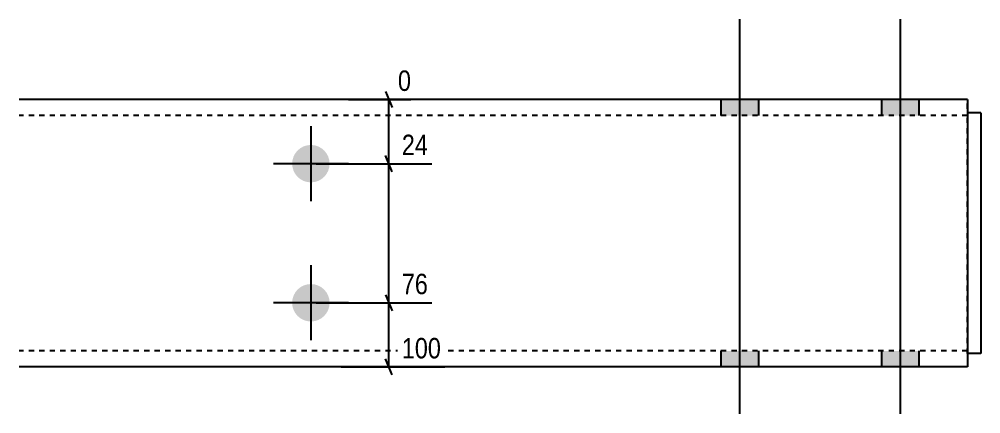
# Model space of a CAD drawing. Header units: millimetres. Extents: x 5 to 20029, y 2 to 459.
# Drawn here: x 7727.8 to 8087.1, y 32.3 to 179.8 of the extents above; entities that cross this region are included whole.
import ezdxf

# ---------------------------------------------------------------- set-up
doc = ezdxf.new("R2010")
doc.units = ezdxf.units.MM
doc.linetypes.add('DXK_LINE_DOT2', pattern=[3.9198, 1.9599, -1.9599])
doc.layers.add('MÅLSÆTNING', color=7, linetype='Continuous')
doc.layers.add('STÅL', color=7, linetype='Continuous')
doc.styles.add('Arial Narrow', font='ARIALN.TTF', dxfattribs={"height": 0.2})

msp = doc.modelspace()

# ---------------------------------------------------------------- hatches: boundary and pattern name
at = {"layer": 'STÅL', "linetype": 'Continuous'}
for points in [[(8004.14, 149.8), (7990.14, 149.8), (7990.14, 143.8), (8004.14, 143.8)], [(8004.14, 149.8), (7990.14, 149.8), (7990.14, 143.8), (8004.14, 143.8)], [(8064.14, 149.8), (8050.14, 149.8), (8050.14, 143.8), (8064.14, 143.8)], [(8064.14, 149.8), (8050.14, 149.8), (8050.14, 143.8), (8064.14, 143.8)], [(7836.76, 118.8, -1), (7836.76, 132.8, -1)], [(7836.76, 66.8, -1), (7836.76, 80.8, -1)], [(8004.14, 55.8), (7990.14, 55.8), (7990.14, 49.8), (8004.14, 49.8)], [(8004.14, 55.8), (7990.14, 55.8), (7990.14, 49.8), (8004.14, 49.8)], [(8064.14, 55.8), (8050.14, 55.8), (8050.14, 49.8), (8064.14, 49.8)], [(8064.14, 55.8), (8050.14, 55.8), (8050.14, 49.8), (8064.14, 49.8)]]:
    msp.add_hatch(color=96, dxfattribs=at).paths.add_polyline_path(points)

# ---------------------------------------------------------------- linework, layer by layer
at = {"layer": 'MÅLSÆTNING', "color": 7, "linetype": 'Continuous'}
for p, q in [((7864.7, 152.8), (7867.1, 146.8)), ((7850.8, 149.8), (7874.17, 149.8)), ((7865.9, 125.8), (7865.9, 149.8)), ((7838.76, 125.8), (7881.96, 125.8)), ((7838.76, 125.8), (7881.96, 125.8)), ((7867.1, 122.8), (7864.7, 128.8)), ((7867.1, 122.8), (7864.7, 128.8)), ((7865.9, 73.8), (7865.9, 125.8)), ((7864.7, 76.8), (7867.1, 70.8)), ((7864.7, 76.8), (7867.1, 70.8)), ((7838.76, 73.8), (7881.96, 73.8)), ((7838.76, 73.8), (7881.96, 73.8)), ((7865.9, 49.8), (7865.9, 73.8)), ((7867.1, 46.8), (7864.7, 52.8)), ((7848.07, 49.8), (7886.84, 49.8))]:
    msp.add_line(p, q, dxfattribs=at)
at = {"layer": 'STÅL', "color": 96, "linetype": 'Continuous'}
for p, q in [((7997.14, 32.3), (7997.14, 179.8)), ((7997.14, 32.3), (7997.14, 179.8)), ((8057.14, 32.3), (8057.14, 179.8)), ((8057.14, 32.3), (8057.14, 179.8)), ((7990.14, 143.8), (7990.14, 149.8)), ((7990.14, 143.8), (7990.14, 149.8)), ((8004.14, 143.8), (8004.14, 149.8)), ((8004.14, 143.8), (8004.14, 149.8)), ((8050.14, 143.8), (8050.14, 149.8)), ((8050.14, 143.8), (8050.14, 149.8)), ((8064.14, 143.8), (8064.14, 149.8)), ((8064.14, 143.8), (8064.14, 149.8)), ((7836.76, 139.8), (7836.76, 111.8)), ((7850.76, 125.8), (7822.76, 125.8)), ((7836.76, 87.8), (7836.76, 59.8)), ((7850.76, 73.8), (7822.76, 73.8)), ((7990.14, 49.8), (7990.14, 55.8)), ((7990.14, 49.8), (7990.14, 55.8)), ((8004.14, 49.8), (8004.14, 55.8)), ((8004.14, 49.8), (8004.14, 55.8)), ((8050.14, 49.8), (8050.14, 55.8)), ((8050.14, 49.8), (8050.14, 55.8)), ((8064.14, 49.8), (8064.14, 55.8)), ((8064.14, 49.8), (8064.14, 55.8))]:
    msp.add_line(p, q, dxfattribs=at)
at = {"layer": 'STÅL', "color": 2, "linetype": 'Continuous'}
for p, q in [((8082.14, 149.8), (7727.76, 149.8)), ((8082.14, 149.8), (8082.14, 148.89)), ((8082.14, 148.89), (8082.14, 137.8)), ((8087.14, 144.8), (8082.14, 144.8)), ((8087.14, 144.8), (8087.14, 54.8)), ((8082.14, 137.8), (8082.14, 61.8)), ((8082.14, 61.8), (8082.14, 49.8)), ((8087.14, 54.8), (8082.14, 54.8)), ((8082.14, 49.8), (7727.76, 49.8))]:
    msp.add_line(p, q, dxfattribs=at)
at = {"layer": 'STÅL', "color": 7, "linetype": 'DXK_LINE_DOT2'}
for p, q in [((8082.14, 146.29), (8082.14, 149.8)), ((8082.14, 143.8), (7727.76, 143.8)), ((8082.14, 54.8), (8082.14, 144.8)), ((8082.14, 55.8), (7727.76, 55.8))]:
    msp.add_line(p, q, dxfattribs=at)

# ---------------------------------------------------------------- next in the draw order: wipeouts: each hides what was drawn before it
at = {"color": 0, "linetype": 'Continuous'}
for points in [[(7875.77, 151.4), (7875.77, 162.6), (7867.7, 162.6), (7867.7, 151.4)], [(7882.1, 127.4), (7882.1, 138.6), (7869.15, 138.6), (7869.15, 127.4)], [(7882.1, 75.4), (7882.1, 86.6), (7869.15, 86.6), (7869.15, 75.4)], [(7886.98, 51.4), (7886.98, 62.6), (7869.15, 62.6), (7869.15, 51.4)]]:
    msp.add_wipeout(points, dxfattribs=at).dxf.layer = 'MÅLSÆTNING'

# ---------------------------------------------------------------- next in the draw order: texts
at = {"layer": 'MÅLSÆTNING', "color": 3, "linetype": 'Continuous', "style": 'Arial Narrow'}
for s, height, p in [('0', 7.64, (7869.3, 153)), ('24', 7.635, (7870.75, 129)), ('76', 7.635, (7870.75, 77)), ('100', 7.635, (7870.75, 53))]:
    msp.add_text(s, height=height, dxfattribs=at).set_placement(p)

doc.saveas('drawing.dxf')
